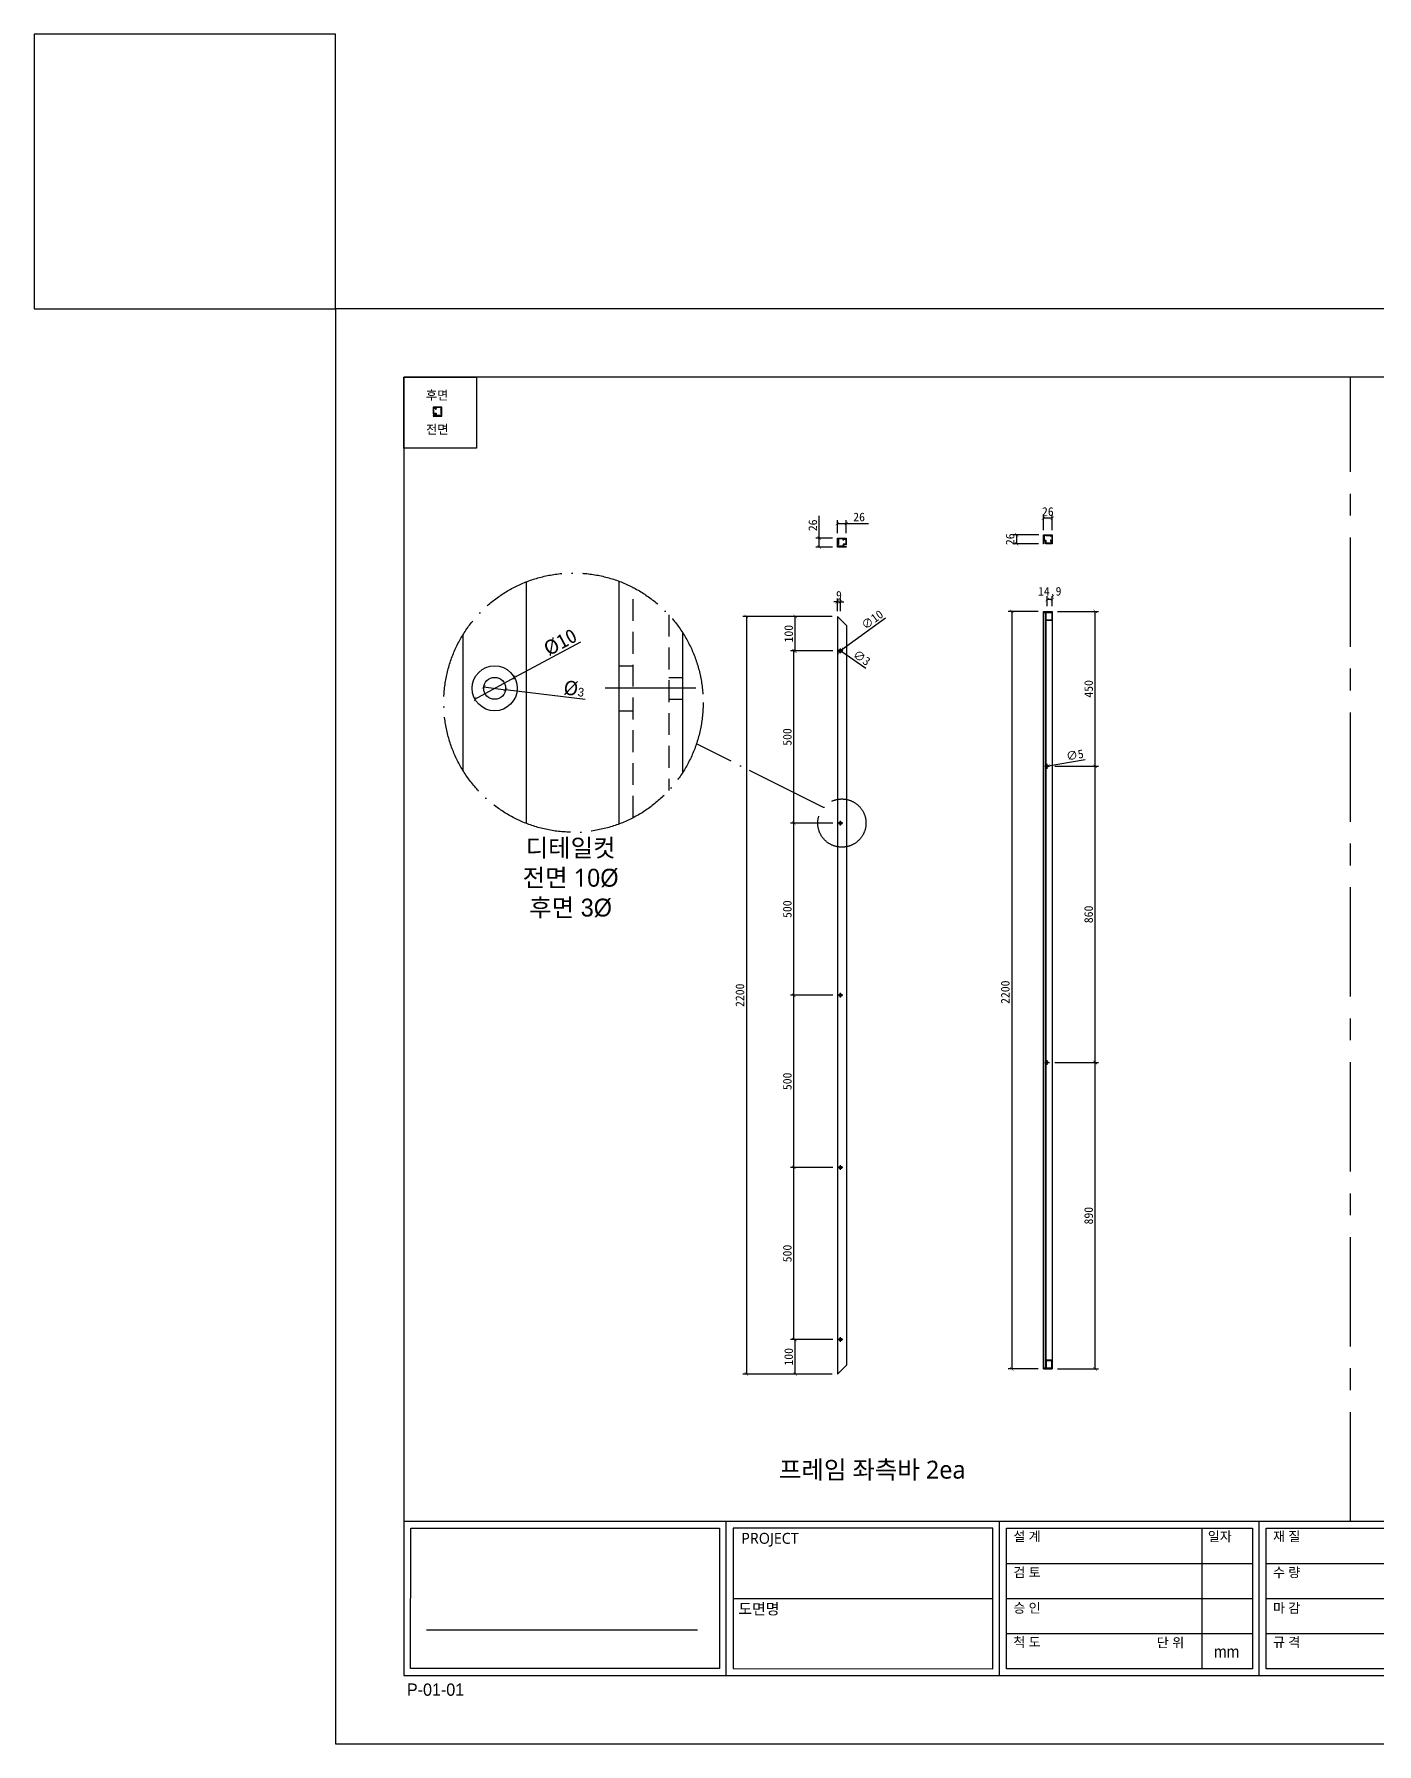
# Model space of a CAD drawing. Header units: millimetres. Extents: x -44117 to 256353, y -2095463 to 65325.
# Drawn here: x -43684 to -39786, y 49726 to 54691 of the extents above; entities that cross this region are included whole.
import ezdxf

# ---------------------------------------------------------------- set-up
doc = ezdxf.new("R2010")
doc.units = ezdxf.units.MM
doc.header["$LTSCALE"] = 10
for name, pattern in [('ACAD_ISO04W100', [30, 24, -3, 0, -3]), ('CENTER', [50.8, 31.75, -6.35, 6.35, -6.35]), ('HIDDEN', [9.525, 6.35, -3.175])]:
    doc.linetypes.add(name, pattern=pattern)
for name, color, linetype in [('cen', 1, 'CENTER'), ('도면층1', 7, 'HIDDEN'), ('도면층2', 3, 'CENTER')]:
    doc.layers.add(name, color=color, linetype=linetype)
doc.styles.add('고딕', font='')
doc.styles.get('고딕').set_extended_font_data('HYgtrE')
doc.dimstyles.new('ISO-25', dxfattribs={"dimtxt": 2.5, "dimasz": 2.5, "dimexe": 1, "dimexo": 1, "dimtad": 1, "dimtxsty": 'Standard', "dimblk": 'ARCHTICK', "dimcen": 2.5, "dimadec": 0, "dimazin": 0, "dimtfac": 1, "dimtmove": 0, "dimatfit": 3, "dimfxl": 0, "dimarcsym": 0})

# ---------------------------------------------------------------- blocks, each defined once
blk = doc.blocks.new('A$C2EC13F1B')
at = {"color": 7}
for p, q in [((-3.67, -0.83), (-1.17, 4.17)), ((-1.17, 4.17), (1.33, -0.83))]:
    blk.add_line(p, q, dxfattribs=at)
blk.add_lwpolyline([(-3.67, -0.83), (1.33, -0.83)], dxfattribs=at)
blk = doc.blocks.new('a4 1scale')
at = {"color": 8}
for p, q in [((-15144.83, -4477.05), (-14867.83, -4477.05)), ((-15097.66, -4499.61), (-15097.66, -4477.05)), ((-15057.67, -4499.62), (-15057.67, -4477.06)), ((-15028.06, -4478.06), (-15028.06, -4498.62)), ((-15019.68, -4499.62), (-15019.68, -4477.06)), ((-14981.69, -4499.62), (-14981.69, -4477.06)), ((-14943.7, -4499.62), (-14943.7, -4477.06)), ((-14905.71, -4499.62), (-14905.71, -4477.06)), ((-14980.9, -4480.63), (-14944.7, -4480.63)), ((-14975.07, -4480.63), (-14975.07, -4498.62)), ((-14952.08, -4480.63), (-14952.08, -4498.62)), ((-14942.91, -4480.63), (-14906.71, -4480.63)), ((-15056.67, -4483.2), (-15020.68, -4483.2)), ((-15018.68, -4483.2), (-14982.69, -4483.2)), ((-15096.66, -4488.33), (-15058.67, -4488.34)), ((-15056.67, -4488.34), (-15020.68, -4488.34)), ((-15018.68, -4488.34), (-14982.69, -4488.34)), ((-14980.9, -4486.63), (-14944.7, -4486.63)), ((-14942.91, -4486.63), (-14906.71, -4486.63)), ((-15141.53, -4492.95), (-15101.88, -4492.95)), ((-14980.9, -4492.63), (-14944.7, -4492.63)), ((-14942.91, -4492.63), (-14906.71, -4492.63)), ((-15056.67, -4493.48), (-15020.68, -4493.48)), ((-15018.68, -4493.48), (-14982.69, -4493.48))]:
    blk.add_line(p, q, dxfattribs=at)
for points in [[(-15154.83, -4509.61), (-14857.83, -4509.61), (-14857.83, -4299.61), (-15154.83, -4299.61)], [(-15144.83, -4499.61), (-14867.83, -4499.61), (-14867.83, -4309.61), (-15144.83, -4309.61)]]:
    blk.add_lwpolyline(points, close=True)
for points in [[(-15143.82, -4478.05), (-15098.66, -4478.05), (-15098.66, -4498.61), (-15143.83, -4498.61)], [(-15058.67, -4478.06), (-15096.66, -4478.05), (-15096.66, -4498.61), (-15058.66, -4498.62)], [(-15056.67, -4478.06), (-15020.68, -4478.06), (-15020.68, -4498.62), (-15056.67, -4498.62)], [(-15018.68, -4478.06), (-14982.69, -4478.06), (-14982.69, -4498.62), (-15018.68, -4498.62)]]:
    blk.add_lwpolyline(points, close=True, dxfattribs=at)
for points in [[(-14944.7, -4480.63), (-14944.7, -4498.62), (-14980.9, -4498.62), (-14980.9, -4480.63)], [(-14906.71, -4480.63), (-14906.71, -4498.62), (-14942.91, -4498.62), (-14942.91, -4480.63)]]:
    blk.add_lwpolyline(points, dxfattribs=at)
at = {"color": 8, "xscale": 0.7469071166727064, "yscale": 0.7469071166727064, "zscale": 0.7469071166727064}
for p in [(-14977.06, -4485.3), (-14977.06, -4491.3), (-14977.06, -4497.29)]:
    blk.add_blockref('A$C2EC13F1B', p, dxfattribs=at)
at = {"color": 8, "style": '고딕'}
for s, insert, char_height, width, attachment_point in [('{\\fMalgun Gothic|b0|i0|c129|p50;설 계}', (-15055.65, -4478.55), 1.4003, 21.6513, 1), ('{\\fMalgun Gothic|b0|i0|c129|p50;재 질}', (-15017.66, -4478.55), 1.4003, 21.6513, 1), ('{\\fMalgun Gothic|b0|i0|c129|p50;수정사항}', (-14980.67, -4478.55), 1.4003, 21.6513, 1), ('{\\fMalgun Gothic|b0|i0|c129|p50;도면 no.}', (-14941.63, -4478.55), 1.4003, 21.6513, 1), ('{\\fMalgun Gothic|b0|i0|c129|p50;PROJECT}', (-15095.45, -4478.74), 1.6004, 37.4801, 1), ('{\\fGulim|b0|i0|c129|p50;일자}', (-15027.2, -4478.57), 1.4, 24.7824, 1), ('{\\fMalgun Gothic|b0|i0|c129|p50;Note.}', (-14903.64, -4478.55), 1.4003, 21.6513, 1), ('{\\fMalgun Gothic|b0|i0|c129|p50;no.}', (-14980.32, -4481.07), 0.96, 25.9815, 1), ('{\\fMalgun Gothic|b0|i0|c129|p50;내용}', (-14974.49, -4481.07), 0.96, 25.9815, 1), ('{\\fMalgun Gothic|b0|i0|c129|p50;일자}', (-14951.5, -4481.07), 0.96, 25.9815, 1), ('{\\fGulim|b0|i0|c129|p50;완\\fMalgun Gothic|b0|i0|c129|p50;제품}', (-14941.66, -4481.32), 1.4003, 21.6513, 1), ('{\\fMalgun Gothic|b0|i0|c129|p50;검 토}', (-15055.65, -4483.82), 1.4003, 21.6513, 1), ('{\\fMalgun Gothic|b0|i0|c129|p50;수 량}', (-15017.66, -4483.82), 1.4003, 21.6513, 1), ('{\\fMalgun Gothic|b0|i0|c129|p50;반제품}', (-14941.66, -4487.32), 1.4003, 21.6513, 1), ('{\\fMalgun Gothic|b0|i0|c129|p50;도면명}', (-15095.89, -4489.07), 1.6004, 37.4801, 1), ('{\\fMalgun Gothic|b0|i0|c129|p50;승 인}', (-15055.65, -4489.02), 1.4003, 21.6513, 1), ('{\\fMalgun Gothic|b0|i0|c129|p50;마 감}', (-15017.66, -4489.02), 1.4003, 21.6513, 1), ('{\\fMalgun Gothic|b0|i0|c129|p50;Page}', (-14941.66, -4493.32), 1.4003, 21.6513, 1), ('{\\fMalgun Gothic|b0|i0|c129|p50;척 도 }', (-15055.65, -4494.02), 1.4003, 21.6513, 1), ('{\\fGulim|b0|i0|c129|p50;단 위}', (-15034.68, -4494.09), 1.4003, 21.6513, 1), ('mm', (-15024.45, -4496.13), 1.7, 15.2516, 5), ('{\\fMalgun Gothic|b0|i0|c129|p50;규 격 }', (-15017.66, -4494.02), 1.4003, 21.6513, 1), ('{\\C8;P-01-01}', (-15144.37, -4500.78), 1.8004, 27.0059, 1), ('{\\C8;A4 ( 297 X 210 )}', (-14868.4, -4500.78), 1.8004, 27.0059, 3)]:
    blk.add_mtext(s, dxfattribs=dict(at, insert=insert, char_height=char_height, width=width, attachment_point=attachment_point))
blk = doc.blocks.new('_ArchTick')
at = {"color": 0, "linetype": 'ByBlock', "const_width": 0.15}
blk.add_lwpolyline([(-0.5, -0.5), (0.5, 0.5)], dxfattribs=at)
blk = doc.blocks.new('*D1065')
at = {"color": 0, "lineweight": -2}
for p, q in [((-41366.9, 52999.9), (-41626.1, 52999.9)), ((-41616.1, 52999.9), (-41616.1, 50799.9)), ((-41366.9, 50799.9), (-41626.1, 50799.9))]:
    blk.add_line(p, q, dxfattribs=at)
at = {"layer": 'Defpoints', "color": 0}
for p in [(-41351.9, 52999.9), (-41616.1, 50799.9), (-41351.9, 50799.9)]:
    blk.add_point(p, dxfattribs=at)
at = {"color": 0, "lineweight": -2, "xscale": 10, "yscale": 10, "zscale": 10}
for p, rotation in [((-41616.1, 52999.9), 90), ((-41616.1, 50799.9), 270)]:
    blk.add_blockref('_ArchTick', p, dxfattribs=dict(at, rotation=rotation))
at = {"color": 0, "insert": (-41634.8, 51899.9), "char_height": 25, "attachment_point": 5, "rotation": 90}
blk.add_mtext('2200', dxfattribs=at)
blk = doc.blocks.new('*D1066')
at = {"color": 0, "lineweight": -2}
for p, q in [((-41364.9, 50899.9), (-41484.4, 50899.9)), ((-41474.4, 50799.9), (-41474.4, 50899.9)), ((-41366.9, 50799.9), (-41484.4, 50799.9))]:
    blk.add_line(p, q, dxfattribs=at)
at = {"layer": 'Defpoints', "color": 0}
for p in [(-41474.4, 50899.9), (-41349.9, 50899.9), (-41351.9, 50799.9)]:
    blk.add_point(p, dxfattribs=at)
at = {"color": 0, "lineweight": -2, "xscale": 10, "yscale": 10, "zscale": 10}
for p, rotation in [((-41474.4, 50899.9), 90), ((-41474.4, 50799.9), 270)]:
    blk.add_blockref('_ArchTick', p, dxfattribs=dict(at, rotation=rotation))
at = {"color": 0, "insert": (-41493.2, 50849.9), "char_height": 25, "attachment_point": 5, "rotation": 90}
blk.add_mtext('100', dxfattribs=at)
blk = doc.blocks.new('*D1067')
at = {"color": 0, "lineweight": -2}
for p, q in [((-41364.9, 51399.9), (-41488.4, 51399.9)), ((-41478.4, 50899.9), (-41478.4, 51399.9)), ((-41364.9, 50899.9), (-41488.4, 50899.9))]:
    blk.add_line(p, q, dxfattribs=at)
at = {"layer": 'Defpoints', "color": 0}
for p in [(-41478.4, 51399.9), (-41349.9, 51399.9), (-41349.9, 50899.9)]:
    blk.add_point(p, dxfattribs=at)
at = {"color": 0, "lineweight": -2, "xscale": 10, "yscale": 10, "zscale": 10}
for p, rotation in [((-41478.4, 51399.9), 90), ((-41478.4, 50899.9), 270)]:
    blk.add_blockref('_ArchTick', p, dxfattribs=dict(at, rotation=rotation))
at = {"color": 0, "insert": (-41497.2, 51149.9), "char_height": 25, "attachment_point": 5, "rotation": 90}
blk.add_mtext('500', dxfattribs=at)
blk = doc.blocks.new('*D1068')
at = {"color": 0, "lineweight": -2}
for p, q in [((-41364.9, 51899.9), (-41488.4, 51899.9)), ((-41478.4, 51399.9), (-41478.4, 51899.9)), ((-41364.9, 51399.9), (-41488.4, 51399.9))]:
    blk.add_line(p, q, dxfattribs=at)
at = {"layer": 'Defpoints', "color": 0}
for p in [(-41478.4, 51899.9), (-41349.9, 51899.9), (-41349.9, 51399.9)]:
    blk.add_point(p, dxfattribs=at)
at = {"color": 0, "lineweight": -2, "xscale": 10, "yscale": 10, "zscale": 10}
for p, rotation in [((-41478.4, 51899.9), 90), ((-41478.4, 51399.9), 270)]:
    blk.add_blockref('_ArchTick', p, dxfattribs=dict(at, rotation=rotation))
at = {"color": 0, "insert": (-41497.2, 51649.9), "char_height": 25, "attachment_point": 5, "rotation": 90}
blk.add_mtext('500', dxfattribs=at)
blk = doc.blocks.new('*D1069')
at = {"color": 0, "lineweight": -2}
for p, q in [((-41364.9, 52399.9), (-41488.4, 52399.9)), ((-41478.4, 51899.9), (-41478.4, 52399.9)), ((-41364.9, 51899.9), (-41488.4, 51899.9))]:
    blk.add_line(p, q, dxfattribs=at)
at = {"layer": 'Defpoints', "color": 0}
for p in [(-41478.4, 52399.9), (-41349.9, 52399.9), (-41349.9, 51899.9)]:
    blk.add_point(p, dxfattribs=at)
at = {"color": 0, "lineweight": -2, "xscale": 10, "yscale": 10, "zscale": 10}
for p, rotation in [((-41478.4, 52399.9), 90), ((-41478.4, 51899.9), 270)]:
    blk.add_blockref('_ArchTick', p, dxfattribs=dict(at, rotation=rotation))
at = {"color": 0, "insert": (-41497.2, 52149.9), "char_height": 25, "attachment_point": 5, "rotation": 90}
blk.add_mtext('500', dxfattribs=at)
blk = doc.blocks.new('*D1070')
at = {"color": 0, "lineweight": -2}
for p, q in [((-41364.9, 52899.9), (-41488.4, 52899.9)), ((-41478.4, 52399.9), (-41478.4, 52899.9)), ((-41364.9, 52399.9), (-41488.4, 52399.9))]:
    blk.add_line(p, q, dxfattribs=at)
at = {"layer": 'Defpoints', "color": 0}
for p in [(-41478.4, 52899.9), (-41349.9, 52899.9), (-41349.9, 52399.9)]:
    blk.add_point(p, dxfattribs=at)
at = {"color": 0, "lineweight": -2, "xscale": 10, "yscale": 10, "zscale": 10}
for p, rotation in [((-41478.4, 52899.9), 90), ((-41478.4, 52399.9), 270)]:
    blk.add_blockref('_ArchTick', p, dxfattribs=dict(at, rotation=rotation))
at = {"color": 0, "insert": (-41497.2, 52649.9), "char_height": 25, "attachment_point": 5, "rotation": 90}
blk.add_mtext('500', dxfattribs=at)
blk = doc.blocks.new('*D1071')
at = {"color": 0, "lineweight": -2}
for p, q in [((-41366.9, 52999.9), (-41484.4, 52999.9)), ((-41474.4, 52899.9), (-41474.4, 52999.9)), ((-41364.9, 52899.9), (-41484.4, 52899.9))]:
    blk.add_line(p, q, dxfattribs=at)
at = {"layer": 'Defpoints', "color": 0}
for p in [(-41474.4, 52999.9), (-41351.9, 52999.9), (-41349.9, 52899.9)]:
    blk.add_point(p, dxfattribs=at)
at = {"color": 0, "lineweight": -2, "xscale": 10, "yscale": 10, "zscale": 10}
for p, rotation in [((-41474.4, 52999.9), 90), ((-41474.4, 52899.9), 270)]:
    blk.add_blockref('_ArchTick', p, dxfattribs=dict(at, rotation=rotation))
at = {"color": 0, "insert": (-41493.2, 52949.9), "char_height": 25, "attachment_point": 5, "rotation": 90}
blk.add_mtext('100', dxfattribs=at)
blk = doc.blocks.new('*D967')
at = {"color": 0, "lineweight": -2}
for p, q in [((-41212.5, 52995.1), (-41338.8, 52902.8)), ((-41346.9, 52896.9), (-41338.8, 52902.8)), ((-41346.9, 52896.9), (-41346.9, 52896.9))]:
    blk.add_line(p, q, dxfattribs=at)
at = {"layer": 'Defpoints', "color": 0}
for p in [(-41346.9, 52896.9), (-41338.8, 52902.8)]:
    blk.add_point(p, dxfattribs=at)
at = {"color": 0, "lineweight": -2, "xscale": 10, "yscale": 10, "zscale": 10}
for p, rotation in [((-41346.9, 52896.9), 36.13556978241318), ((-41338.8, 52902.8), 216.1355697824132)]:
    blk.add_blockref('_ArchTick', p, dxfattribs=dict(at, rotation=rotation))
at = {"color": 0, "insert": (-41250.5, 52990.5), "char_height": 25, "attachment_point": 5, "rotation": 36.1356}
blk.add_mtext('∅10', dxfattribs=at)
blk = doc.blocks.new('*D1072')
at = {"color": 0, "lineweight": -2}
for p, q in [((-41344.1, 52900.7), (-41344.1, 52900.7)), ((-41344.1, 52900.7), (-41341.6, 52899)), ((-41269.4, 52848.9), (-41341.6, 52899))]:
    blk.add_line(p, q, dxfattribs=at)
at = {"layer": 'Defpoints', "color": 0}
for p in [(-41344.1, 52900.7), (-41341.6, 52899)]:
    blk.add_point(p, dxfattribs=at)
at = {"color": 0, "lineweight": -2, "xscale": 10, "yscale": 10, "zscale": 10}
for p, rotation in [((-41344.1, 52900.7), 325.2612745735345), ((-41341.6, 52899), 145.2612745735345)]:
    blk.add_blockref('_ArchTick', p, dxfattribs=dict(at, rotation=rotation))
at = {"color": 0, "insert": (-41281, 52879.8), "char_height": 25, "attachment_point": 5, "rotation": 325.2613}
blk.add_mtext('∅3', dxfattribs=at)
blk = doc.blocks.new('*D1073')
at = {"color": 0, "lineweight": -2}
for p, q in [((-42098.2, 52925.6), (-42289.5, 52822.3)), ((-42404.6, 52760.2), (-42289.5, 52822.3)), ((-42404.6, 52760.2), (-42404.6, 52760.2))]:
    blk.add_line(p, q, dxfattribs=at)
at = {"layer": 'Defpoints', "color": 0}
for p in [(-42289.5, 52822.3), (-42404.6, 52760.2)]:
    blk.add_point(p, dxfattribs=at)
at = {"color": 0, "lineweight": -2, "xscale": 10, "yscale": 10, "zscale": 10}
for p, rotation in [((-42289.5, 52822.3), 208.3664107921253), ((-42404.6, 52760.2), 28.36641079212531)]:
    blk.add_blockref('_ArchTick', p, dxfattribs=dict(at, rotation=rotation))
at = {"color": 0, "insert": (-42156.3, 52925), "char_height": 25, "attachment_point": 5, "rotation": 28.3664}
blk.add_mtext('{\\H1.6667x;Ø10}', dxfattribs=at)
blk = doc.blocks.new('*D1074')
at = {"color": 0, "lineweight": -2}
for p, q in [((-42378.6, 52795.1), (-42378.6, 52795.1)), ((-42378.6, 52795.1), (-42315.5, 52787.3)), ((-42084.6, 52758.8), (-42315.5, 52787.3))]:
    blk.add_line(p, q, dxfattribs=at)
at = {"layer": 'Defpoints', "color": 0}
for p in [(-42378.6, 52795.1), (-42315.5, 52787.3)]:
    blk.add_point(p, dxfattribs=at)
at = {"color": 0, "lineweight": -2, "xscale": 10, "yscale": 10, "zscale": 10}
for p, rotation in [((-42378.6, 52795.1), 352.9456362608865), ((-42315.5, 52787.3), 172.9456362608865)]:
    blk.add_blockref('_ArchTick', p, dxfattribs=dict(at, rotation=rotation))
at = {"color": 0, "insert": (-42116.5, 52790), "char_height": 25, "attachment_point": 5, "rotation": 352.9456}
blk.add_mtext('{\\H1.6667x;Ø\\fPMingLiU|b0|i0|c129|p0;\\H0.59999x;3}', dxfattribs=at)
blk = doc.blocks.new('*D968')
at = {"color": 0, "lineweight": -2}
for p, q in [((-41351.9, 53042.5), (-41361.9, 53042.5)), ((-41351.9, 53014.9), (-41351.9, 53052.5)), ((-41351.9, 53042.5), (-41342.9, 53042.5)), ((-41342.9, 53014.9), (-41342.9, 53052.5)), ((-41342.9, 53042.5), (-41332.9, 53042.5))]:
    blk.add_line(p, q, dxfattribs=at)
at = {"layer": 'Defpoints', "color": 0}
for p in [(-41342.9, 53042.5), (-41351.9, 52999.9), (-41342.9, 52999.9)]:
    blk.add_point(p, dxfattribs=at)
at = {"color": 0, "lineweight": -2, "xscale": 10, "yscale": 10, "zscale": 10}
blk.add_blockref('_ArchTick', (-41351.9, 53042.5), dxfattribs=at)
at = {"color": 0, "lineweight": -2, "xscale": 10, "yscale": 10, "zscale": 10, "rotation": 180}
blk.add_blockref('_ArchTick', (-41342.9, 53042.5), dxfattribs=at)
at = {"color": 0, "insert": (-41347.4, 53061.2), "char_height": 25, "attachment_point": 5}
blk.add_mtext('9', dxfattribs=at)
blk = doc.blocks.new('*D1075')
at = {"color": 0, "lineweight": -2}
for p, q in [((-40632.5, 52583.7), (-40740.3, 52565.1)), ((-40745.3, 52564.3), (-40740.3, 52565.1)), ((-40745.3, 52564.3), (-40745.3, 52564.3))]:
    blk.add_line(p, q, dxfattribs=at)
at = {"layer": 'Defpoints', "color": 0}
for p in [(-40745.3, 52564.3), (-40740.3, 52565.1)]:
    blk.add_point(p, dxfattribs=at)
at = {"color": 0, "lineweight": -2, "xscale": 10, "yscale": 10, "zscale": 10}
for p, rotation in [((-40745.3, 52564.3), 9.769614519358633), ((-40740.3, 52565.1), 189.7696145193586)]:
    blk.add_blockref('_ArchTick', p, dxfattribs=dict(at, rotation=rotation))
at = {"color": 0, "insert": (-40662.3, 52597.6), "char_height": 25, "attachment_point": 5, "rotation": 9.7696}
blk.add_mtext('∅5', dxfattribs=at)
blk = doc.blocks.new('*D1076')
at = {"color": 0, "lineweight": -2}
for p, q in [((-40768.9, 53014.7), (-40855.6, 53014.7)), ((-40845.6, 53014.7), (-40845.6, 50814.7)), ((-40768.9, 50814.7), (-40855.6, 50814.7))]:
    blk.add_line(p, q, dxfattribs=at)
at = {"layer": 'Defpoints', "color": 0}
for p in [(-40753.9, 53014.7), (-40845.6, 50814.7), (-40753.9, 50814.7)]:
    blk.add_point(p, dxfattribs=at)
at = {"color": 0, "lineweight": -2, "xscale": 10, "yscale": 10, "zscale": 10}
for p, rotation in [((-40845.6, 53014.7), 90), ((-40845.6, 50814.7), 270)]:
    blk.add_blockref('_ArchTick', p, dxfattribs=dict(at, rotation=rotation))
at = {"color": 0, "insert": (-40864.4, 51908.7), "char_height": 25, "attachment_point": 5, "rotation": 90}
blk.add_mtext('2200', dxfattribs=at)
blk = doc.blocks.new('*D969')
at = {"color": 0, "lineweight": -2}
for p, q in [((-40742.8, 53029.7), (-40742.8, 53059.1)), ((-40727.9, 53049.1), (-40742.8, 53049.1)), ((-40727.9, 53029.7), (-40727.9, 53059.1))]:
    blk.add_line(p, q, dxfattribs=at)
at = {"layer": 'Defpoints', "color": 0}
for p in [(-40742.8, 53049.1), (-40742.8, 53014.7), (-40727.9, 53014.7)]:
    blk.add_point(p, dxfattribs=at)
at = {"color": 0, "lineweight": -2, "xscale": 10, "yscale": 10, "zscale": 10, "rotation": 180}
blk.add_blockref('_ArchTick', (-40742.8, 53049.1), dxfattribs=at)
at = {"color": 0, "lineweight": -2, "xscale": 10, "yscale": 10, "zscale": 10}
blk.add_blockref('_ArchTick', (-40727.9, 53049.1), dxfattribs=at)
at = {"color": 0, "insert": (-40735.3, 53069.9), "char_height": 25, "attachment_point": 5}
blk.add_mtext('14,9', dxfattribs=at)
blk = doc.blocks.new('*D1077')
at = {"color": 0, "lineweight": -2}
for p, q in [((-40716.3, 51704.7), (-40593.6, 51704.7)), ((-40603.6, 50814.7), (-40603.6, 51704.7)), ((-40712.9, 50814.7), (-40593.6, 50814.7))]:
    blk.add_line(p, q, dxfattribs=at)
at = {"layer": 'Defpoints', "color": 0}
for p in [(-40731.3, 51704.7), (-40603.6, 51704.7), (-40727.9, 50814.7)]:
    blk.add_point(p, dxfattribs=at)
at = {"color": 0, "lineweight": -2, "xscale": 10, "yscale": 10, "zscale": 10}
for p, rotation in [((-40603.6, 51704.7), 90), ((-40603.6, 50814.7), 270)]:
    blk.add_blockref('_ArchTick', p, dxfattribs=dict(at, rotation=rotation))
at = {"color": 0, "insert": (-40622.4, 51259.7), "char_height": 25, "attachment_point": 5, "rotation": 90}
blk.add_mtext('890', dxfattribs=at)
blk = doc.blocks.new('*D1078')
at = {"color": 0, "lineweight": -2}
for p, q in [((-40716.3, 52564.7), (-40593.6, 52564.7)), ((-40603.6, 51704.7), (-40603.6, 52564.7)), ((-40720.8, 51704.7), (-40593.6, 51704.7))]:
    blk.add_line(p, q, dxfattribs=at)
at = {"layer": 'Defpoints', "color": 0}
for p in [(-40731.3, 52564.7), (-40603.6, 52564.7), (-40735.8, 51704.7)]:
    blk.add_point(p, dxfattribs=at)
at = {"color": 0, "lineweight": -2, "xscale": 10, "yscale": 10, "zscale": 10}
for p, rotation in [((-40603.6, 52564.7), 90), ((-40603.6, 51704.7), 270)]:
    blk.add_blockref('_ArchTick', p, dxfattribs=dict(at, rotation=rotation))
at = {"color": 0, "insert": (-40622.4, 52134.7), "char_height": 25, "attachment_point": 5, "rotation": 90}
blk.add_mtext('860', dxfattribs=at)
blk = doc.blocks.new('*D1079')
at = {"color": 0, "lineweight": -2}
for p, q in [((-40712.9, 53014.7), (-40593.6, 53014.7)), ((-40603.6, 52564.7), (-40603.6, 53014.7)), ((-40720.8, 52564.7), (-40593.6, 52564.7))]:
    blk.add_line(p, q, dxfattribs=at)
at = {"layer": 'Defpoints', "color": 0}
for p in [(-40727.9, 53014.7), (-40603.6, 53014.7), (-40735.8, 52564.7)]:
    blk.add_point(p, dxfattribs=at)
at = {"color": 0, "lineweight": -2, "xscale": 10, "yscale": 10, "zscale": 10}
for p, rotation in [((-40603.6, 53014.7), 90), ((-40603.6, 52564.7), 270)]:
    blk.add_blockref('_ArchTick', p, dxfattribs=dict(at, rotation=rotation))
at = {"color": 0, "insert": (-40622.4, 52789.7), "char_height": 25, "attachment_point": 5, "rotation": 90}
blk.add_mtext('450', dxfattribs=at)
blk = doc.blocks.new('*D1236')
at = {"color": 0, "lineweight": -2}
for p, q in [((-40753.9, 53250.6), (-40753.9, 53295.7)), ((-40727.9, 53285.7), (-40753.9, 53285.7)), ((-40727.9, 53250.3), (-40727.9, 53295.7))]:
    blk.add_line(p, q, dxfattribs=at)
at = {"layer": 'Defpoints', "color": 0}
for p in [(-40753.9, 53285.7), (-40753.9, 53235.6), (-40727.9, 53235.3)]:
    blk.add_point(p, dxfattribs=at)
at = {"color": 0, "lineweight": -2, "xscale": 10, "yscale": 10, "zscale": 10, "rotation": 180}
blk.add_blockref('_ArchTick', (-40753.9, 53285.7), dxfattribs=at)
at = {"color": 0, "lineweight": -2, "xscale": 10, "yscale": 10, "zscale": 10}
blk.add_blockref('_ArchTick', (-40727.9, 53285.7), dxfattribs=at)
at = {"color": 0, "insert": (-40740.9, 53304.5), "char_height": 25, "attachment_point": 5}
blk.add_mtext('26', dxfattribs=at)
blk = doc.blocks.new('*D1237')
at = {"color": 0, "lineweight": -2}
for p, q in [((-40767.3, 53237.1), (-40841.6, 53237.1)), ((-40831.6, 53237.1), (-40831.6, 53211.1)), ((-40768.1, 53211.1), (-40841.6, 53211.1))]:
    blk.add_line(p, q, dxfattribs=at)
at = {"layer": 'Defpoints', "color": 0}
for p in [(-40752.3, 53237.1), (-40831.6, 53211.1), (-40753.1, 53211.1)]:
    blk.add_point(p, dxfattribs=at)
at = {"color": 0, "lineweight": -2, "xscale": 10, "yscale": 10, "zscale": 10}
for p, rotation in [((-40831.6, 53237.1), 90), ((-40831.6, 53211.1), 270)]:
    blk.add_blockref('_ArchTick', p, dxfattribs=dict(at, rotation=rotation))
at = {"color": 0, "insert": (-40850.4, 53224.1), "char_height": 25, "attachment_point": 5, "rotation": 90}
blk.add_mtext('26', dxfattribs=at)
blk = doc.blocks.new('*D1238')
at = {"color": 0, "lineweight": -2}
for p, q in [((-41352, 53242), (-41352, 53279.9)), ((-41326, 53242), (-41326, 53279.9)), ((-41352, 53269.9), (-41326, 53269.9)), ((-41326, 53269.9), (-41261.8, 53269.9))]:
    blk.add_line(p, q, dxfattribs=at)
at = {"layer": 'Defpoints', "color": 0}
for p in [(-41352, 53227), (-41326, 53269.9), (-41326, 53227)]:
    blk.add_point(p, dxfattribs=at)
at = {"color": 0, "lineweight": -2, "xscale": 10, "yscale": 10, "zscale": 10, "rotation": 180}
blk.add_blockref('_ArchTick', (-41352, 53269.9), dxfattribs=at)
at = {"color": 0, "lineweight": -2, "xscale": 10, "yscale": 10, "zscale": 10}
blk.add_blockref('_ArchTick', (-41326, 53269.9), dxfattribs=at)
at = {"color": 0, "insert": (-41288.9, 53288.7), "char_height": 25, "attachment_point": 5}
blk.add_mtext('26', dxfattribs=at)
blk = doc.blocks.new('*D1239')
at = {"color": 0, "lineweight": -2}
for p, q in [((-41404.5, 53227.5), (-41404.5, 53291.7)), ((-41366.5, 53227.5), (-41414.5, 53227.5)), ((-41404.5, 53201.5), (-41404.5, 53227.5)), ((-41366.5, 53201.5), (-41414.5, 53201.5))]:
    blk.add_line(p, q, dxfattribs=at)
at = {"layer": 'Defpoints', "color": 0}
for p in [(-41404.5, 53227.5), (-41351.5, 53227.5), (-41351.5, 53201.5)]:
    blk.add_point(p, dxfattribs=at)
at = {"color": 0, "lineweight": -2, "xscale": 10, "yscale": 10, "zscale": 10}
for p, rotation in [((-41404.5, 53227.5), 90), ((-41404.5, 53201.5), 270)]:
    blk.add_blockref('_ArchTick', p, dxfattribs=dict(at, rotation=rotation))
at = {"color": 0, "insert": (-41423.2, 53264.6), "char_height": 25, "attachment_point": 5, "rotation": 90}
blk.add_mtext('26', dxfattribs=at)

msp = doc.modelspace()

# ---------------------------------------------------------------- linework, layer by layer
for p, q in [((-42518.43276, 53604.82772), (-42524.43276, 53604.82772)), ((-42524.43276, 53604.82772), (-42524.43276, 53590.02772)), ((-42524.43276, 53590.02772), (-42517.93276, 53590.02772)), ((-42518.43276, 53602.62772), (-42518.43276, 53604.82772)), ((-42515.73276, 53602.32772), (-42518.13276, 53602.32772)), ((-42517.93276, 53590.02772), (-42516.73276, 53590.02772)), ((-42501.43276, 53606.32772), (-42517.43276, 53606.32772)), ((-42517.43276, 53606.32772), (-42517.43276, 53603.32772)), ((-42517.43276, 53603.32772), (-42515.73276, 53603.32772)), ((-42516.43276, 53589.72772), (-42516.43276, 53588.52772)), ((-42516.43276, 53588.52772), (-42516.43276, 53584.82772)), ((-42516.43276, 53588.52772), (-42516.43276, 53588.52772)), ((-42516.43276, 53584.82772), (-42501.43276, 53584.82772)), ((-42515.43276, 53603.02772), (-42515.43276, 53602.62772)), ((-42504.43276, 53602.62772), (-42504.43276, 53603.02772)), ((-42504.13276, 53603.32772), (-42501.43276, 53603.32772)), ((-42502.93276, 53602.32772), (-42504.13276, 53602.32772)), ((-42502.93276, 53602.32772), (-42502.93276, 53588.82772)), ((-42501.43276, 53588.82772), (-42502.93276, 53588.82772)), ((-42501.43276, 53603.32772), (-42501.43276, 53606.32772)), ((-42501.43276, 53584.82772), (-42501.43276, 53588.82772)), ((-41350.47044, 53223.04953), (-41350.47044, 53226.04953)), ((-41350.47044, 53226.04953), (-41334.47044, 53226.04953)), ((-41334.47044, 53226.04953), (-41334.47044, 53223.04953)), ((-40750.89014, 53220.56422), (-40750.89014, 53235.56422)), ((-40750.89014, 53235.56422), (-40746.89014, 53235.56422)), ((-40746.89014, 53235.56422), (-40746.89014, 53234.06422)), ((-40733.39014, 53234.06422), (-40746.89014, 53234.06422)), ((-40733.39014, 53234.06422), (-40733.39014, 53232.86422)), ((-40733.09014, 53232.56422), (-40732.69014, 53232.56422)), ((-40732.39014, 53232.86422), (-40732.39014, 53235.56422)), ((-40732.39014, 53235.56422), (-40729.39014, 53235.56422)), ((-40729.39014, 53235.56422), (-40729.39014, 53219.56422)), ((-41347.77044, 53223.04953), (-41350.47044, 53223.04953)), ((-41350.47044, 53204.54953), (-41350.47044, 53208.54953)), ((-41350.47044, 53208.54953), (-41348.97044, 53208.54953)), ((-41335.47044, 53204.54953), (-41350.47044, 53204.54953)), ((-41348.97044, 53222.04953), (-41347.77044, 53222.04953)), ((-41348.97044, 53222.04953), (-41348.97044, 53208.54953)), ((-41347.47044, 53222.34953), (-41347.47044, 53222.74953)), ((-41336.47044, 53222.74953), (-41336.47044, 53222.34953)), ((-41334.47044, 53223.04953), (-41336.17044, 53223.04953)), ((-41336.17044, 53222.04953), (-41333.77044, 53222.04953)), ((-41335.47044, 53209.44953), (-41335.47044, 53208.24953)), ((-41335.47044, 53208.24953), (-41335.47044, 53204.54953)), ((-41335.47044, 53208.24953), (-41335.47044, 53208.24953)), ((-41333.97044, 53209.74953), (-41335.17044, 53209.74953)), ((-41327.47044, 53209.74953), (-41333.97044, 53209.74953)), ((-41333.47044, 53222.34953), (-41333.47044, 53224.54953)), ((-41333.47044, 53224.54953), (-41327.47044, 53224.54953)), ((-41327.47044, 53224.54953), (-41327.47044, 53209.74953)), ((-40747.19014, 53220.56422), (-40750.89014, 53220.56422)), ((-40745.99014, 53220.56422), (-40747.19014, 53220.56422)), ((-40747.19014, 53220.56422), (-40747.19014, 53220.56422)), ((-40745.69014, 53219.06422), (-40745.69014, 53220.26422)), ((-40745.69014, 53212.56422), (-40745.69014, 53219.06422)), ((-40730.89014, 53212.56422), (-40745.69014, 53212.56422)), ((-40733.39014, 53221.26422), (-40733.39014, 53218.86422)), ((-40732.69014, 53221.56422), (-40733.09014, 53221.56422)), ((-40733.09014, 53218.56422), (-40730.89014, 53218.56422)), ((-40732.39014, 53219.56422), (-40732.39014, 53221.26422)), ((-40729.39014, 53219.56422), (-40732.39014, 53219.56422)), ((-40730.89014, 53218.56422), (-40730.89014, 53212.56422)), ((-42255.24926, 53100.30444), (-42255.24926, 52399.07708)), ((-41985.09775, 52397.51219), (-41985.09775, 53101.86934)), ((-41351.87044, 52999.86863), (-41351.87044, 50799.86863)), ((-41325.87044, 52973.86863), (-41351.87044, 52999.86863)), ((-40753.89014, 50814.70654), (-40753.89014, 53014.70654)), ((-40753.89014, 53014.70654), (-40727.89014, 53014.70654)), ((-40753.89014, 52988.70654), (-40752.39014, 52988.70654)), ((-40752.39014, 50817.70654), (-40752.39014, 53011.70654)), ((-40752.39014, 52990.20654), (-40752.39014, 53011.70654)), ((-40752.39014, 53011.70654), (-40747.19014, 53011.70654)), ((-40747.19014, 50817.70654), (-40747.19014, 53011.70654)), ((-40747.19014, 52988.70654), (-40727.89014, 52988.70654)), ((-40745.69014, 52990.20654), (-40745.69014, 53011.70654)), ((-40745.69014, 53011.70654), (-40729.39014, 53011.70654)), ((-40745.69014, 52990.20654), (-40729.39014, 52990.20654)), ((-40745.69014, 50840.70654), (-40745.69014, 52988.70654)), ((-40740.89014, 53014.70654), (-40740.89014, 53011.70654)), ((-40729.39014, 53011.70654), (-40729.39014, 52990.20654)), ((-40727.89014, 53014.70654), (-40727.89014, 50814.70654)), ((-42438.81701, 52552.47409), (-42438.81701, 52946.90744)), ((-41801.53, 52953.37885), (-41801.53, 52546.00268)), ((-41325.87044, 52973.86863), (-41325.87044, 50825.86863)), ((-41325.87044, 50825.86863), (-41351.87044, 50799.86863)), ((-40753.89014, 50840.70654), (-40752.39014, 50840.70654)), ((-40727.89014, 50814.70654), (-40753.89014, 50814.70654)), ((-40753.89014, 50814.70654), (-40727.89014, 50814.70654)), ((-40752.39014, 50817.70654), (-40747.19014, 50817.70654)), ((-40747.19014, 50840.70654), (-40727.89014, 50840.70654)), ((-40745.69014, 50839.20654), (-40745.69014, 50817.70654)), ((-40745.69014, 50839.20654), (-40729.39014, 50839.20654)), ((-40745.69014, 50817.70654), (-40729.39014, 50817.70654)), ((-40729.39014, 50817.70654), (-40729.39014, 50839.20654))]:
    msp.add_line(p, q)
at = {"color": 1, "linetype": 'ACAD_ISO04W100'}
msp.add_line((-41391.85875, 52445.56758), (-41761.32538, 52629.63155), dxfattribs=at)
for points in [[(-43683.79226, 53893.38382), (-42809.22893, 53893.38382), (-42809.22893, 54690.93869), (-43683.79226, 54690.93869)], [(-42610.77893, 53694.93382), (-42399.67093, 53694.93382), (-42399.67093, 53488.44094), (-42610.77893, 53488.44094)]]:
    msp.add_lwpolyline(points, close=True)
for points in [[(-42525.63276, 53583.32785, 0.4142135624), (-42525.93276, 53583.02785), (-42525.93276, 53582.12772, 0.4142135624), (-42525.63276, 53581.82772), (-42500.43276, 53581.82772, 0.4142135624), (-42499.93276, 53582.32772), (-42499.93276, 53607.32772, 0.4142135624), (-42500.43276, 53607.82772), (-42525.43276, 53607.82772, 0.4142135624), (-42525.93276, 53607.32772), (-42525.93276, 53589.02772, 0.4142135624), (-42525.43276, 53588.52772), (-42517.93276, 53588.52772), (-42517.93276, 53583.32772), (-42525.63276, 53583.32772)], [(-41326.27044, 53203.04966, -0.4142135624), (-41325.97044, 53202.74966), (-41325.97044, 53201.84953, -0.4142135624), (-41326.27044, 53201.54953), (-41351.47044, 53201.54953, -0.4142135624), (-41351.97044, 53202.04953), (-41351.97044, 53227.04953, -0.4142135624), (-41351.47044, 53227.54953), (-41326.47044, 53227.54953, -0.4142135624), (-41325.97044, 53227.04953), (-41325.97044, 53208.74953, -0.4142135624), (-41326.47044, 53208.24953), (-41333.97044, 53208.24953), (-41333.97044, 53203.04953), (-41326.27044, 53203.04953)], [(-40752.39001, 53211.36422, -0.4142135624), (-40752.69001, 53211.06422), (-40753.59014, 53211.06422, -0.4142135624), (-40753.89014, 53211.36422), (-40753.89014, 53236.56422, -0.4142135624), (-40753.39014, 53237.06422), (-40728.39014, 53237.06422, -0.4142135624), (-40727.89014, 53236.56422), (-40727.89014, 53211.56422, -0.4142135624), (-40728.39014, 53211.06422), (-40746.69014, 53211.06422, -0.4142135624), (-40747.19014, 53211.56422), (-40747.19014, 53219.06422), (-40752.39014, 53219.06422), (-40752.39014, 53211.36422)]]:
    msp.add_lwpolyline(points, format="xyb")
for centre, radius in [((-42118.13799, 52749.69076), 376.46972), ((-41338.87044, 52399.86863), 69.97253)]:
    msp.add_circle(centre, radius, dxfattribs=at)
for centre, radius in [((-41342.87044, 52899.86863), 5), ((-41342.87044, 52899.86863), 1.5), ((-42347.03313, 52791.2393), 65.39513), ((-42347.03313, 52791.2393), 31.78929), ((-40742.79014, 52564.70654), 2.5), ((-41342.87044, 52399.86863), 4), ((-41342.87044, 52399.86863), 1.5), ((-41342.87044, 51899.86863), 4), ((-41342.87044, 51899.86863), 1.5), ((-40742.79014, 51704.70654), 2.5), ((-41342.87044, 51399.86863), 4), ((-41342.87044, 51399.86863), 1.5), ((-41342.87044, 50899.86863), 4), ((-41342.87044, 50899.86863), 1.5)]:
    msp.add_circle(centre, radius)
for centre, start, end in [((-42518.13276, 53602.62772), 180, 270), ((-42516.73276, 53589.72772), 0, 90), ((-42515.73276, 53603.02772), 0, 90), ((-42515.73276, 53602.62772), 270, 0), ((-42504.13276, 53603.02772), 90, 180), ((-42504.13276, 53602.62772), 180, 270), ((-40733.09014, 53232.86422), 180, 270), ((-40732.69014, 53232.86422), 270, 0), ((-41347.77044, 53222.74953), 0, 90), ((-41347.77044, 53222.34953), 270, 0), ((-41336.17044, 53222.74953), 90, 180), ((-41336.17044, 53222.34953), 180, 270), ((-41335.17044, 53209.44953), 90, 180), ((-41333.77044, 53222.34953), 270, 0), ((-40745.99014, 53220.26422), 0, 90), ((-40733.09014, 53221.26422), 90, 180), ((-40733.09014, 53218.86422), 180, 270), ((-40732.69014, 53221.26422), 0, 90)]:
    msp.add_arc(centre, 0.3, start, end)
at = {"layer": 'cen'}
msp.add_line((-39862.24643, 50371.9552), (-39862.24643, 53694.93382), dxfattribs=at)
at = {"layer": '도면층1'}
for p, q in [((-41945.09775, 52415.34584), (-41945.09775, 53084.03569)), ((-41841.53, 53005.06789), (-41841.53, 52494.31364)), ((-41985.09775, 52856.63443), (-41945.09775, 52856.63443)), ((-41841.53, 52823.02859), (-41801.53, 52823.02859)), ((-41841.53, 52759.45001), (-41801.53, 52759.45001)), ((-41985.09775, 52725.84417), (-41945.09775, 52725.84417))]:
    msp.add_line(p, q, dxfattribs=at)
at = {"layer": '도면층2'}
for p, q in [((-41335.87044, 52899.86863), (-41349.87044, 52899.86863)), ((-41342.87044, 52892.86863), (-41342.87044, 52906.86863)), ((-41763.07727, 52791.2393), (-42025.76482, 52791.2393)), ((-40749.79014, 52564.70654), (-40735.79014, 52564.70654)), ((-40742.79014, 52557.70654), (-40742.79014, 52571.70654)), ((-41335.87044, 52399.86863), (-41349.87044, 52399.86863)), ((-41342.87044, 52392.86863), (-41342.87044, 52406.86863)), ((-41335.87044, 51899.86863), (-41349.87044, 51899.86863)), ((-41342.87044, 51892.86863), (-41342.87044, 51906.86863)), ((-40749.79014, 51704.70654), (-40735.79014, 51704.70654)), ((-40742.79014, 51697.70654), (-40742.79014, 51711.70654)), ((-41335.87044, 51399.86863), (-41349.87044, 51399.86863)), ((-41342.87044, 51392.86863), (-41342.87044, 51406.86863)), ((-41335.87044, 50899.86863), (-41349.87044, 50899.86863)), ((-41342.87044, 50892.86863), (-41342.87044, 50906.86863))]:
    msp.add_line(p, q, dxfattribs=at)

# ---------------------------------------------------------------- block references
at = {"color": 1, "xscale": 19.845, "yscale": 19.845, "zscale": 19.845}
msp.add_blockref('a4 1scale', (257938.37095, 139219.12481), dxfattribs=at)

# ---------------------------------------------------------------- texts
at = {"color": 142, "attachment_point": 5, "style": '고딕'}
for s, insert, char_height, width in [('{\\fMalgun Gothic|b0|i0|c129|p50;후면}', (-42514.01968, 53641.21277), 26.0022875, 753.2689732), ('{\\fMalgun Gothic|b0|i0|c129|p50;전면}', (-42513.316, 53542.05102), 26.0022875, 753.2689732), ('{\\fMalgun Gothic|b0|i0|c129|p50;디테일컷\\P전면 10\\fGulim|b0|i0|c129|p50;\\C144;\\c10845184;Ø\\P후면 3Ø}', (-42126.47478, 52238.35374), 52.004575, 1506.5379465), ('{\\fMalgun Gothic|b0|i0|c129|p50;프레임 좌측바 2ea}', (-41250.75722, 50519.31811), 52.004575, 1506.5379465)]:
    msp.add_mtext(s, dxfattribs=dict(at, insert=insert, char_height=char_height, width=width))

# ---------------------------------------------------------------- dimensions: what is measured, and where the dimension line sits
for base, p1, p2, override, picture, middle in [((-41404.46573, 53227.54953), (-41351.47044, 53201.54953), (-41351.47044, 53227.54953), {"dimscale": 10, "dimasz": 1, "dimexo": 1.5}, '*D1239', (-41423.21573, 53264.63286)), ((-41616.07551, 50799.86863), (-41351.87044, 52999.86863), (-41351.87044, 50799.86863), {"dimscale": 10, "dimasz": 1, "dimexo": 1.5}, '*D1065', (-41634.82551, 51899.86863)), ((-41474.44767, 52999.86863), (-41349.87044, 52899.86863), (-41351.87044, 52999.86863), {"dimscale": 10, "dimasz": 1, "dimexo": 1.5}, '*D1071', (-41493.19767, 52949.86863)), ((-40603.61802, 53014.70654), (-40735.79014, 52564.70654), (-40727.89014, 53014.70654), {"dimscale": 10, "dimasz": 1, "dimexo": 1.5, "dimtmove": 1}, '*D1079', (-40622.36802, 52789.70654)), ((-41478.44767, 52899.86863), (-41349.87044, 52399.86863), (-41349.87044, 52899.86863), {"dimscale": 10, "dimasz": 1, "dimexo": 1.5}, '*D1070', (-41497.19767, 52649.86863)), ((-40603.61802, 52564.70654), (-40735.79014, 51704.70654), (-40731.29014, 52564.70654), {"dimscale": 10, "dimasz": 1, "dimexo": 1.5, "dimtmove": 1}, '*D1078', (-40622.36802, 52134.70654)), ((-41478.44767, 52399.86863), (-41349.87044, 51899.86863), (-41349.87044, 52399.86863), {"dimscale": 10, "dimasz": 1, "dimexo": 1.5}, '*D1069', (-41497.19767, 52149.86863)), ((-41478.44767, 51899.86863), (-41349.87044, 51399.86863), (-41349.87044, 51899.86863), {"dimscale": 10, "dimasz": 1, "dimexo": 1.5}, '*D1068', (-41497.19767, 51649.86863)), ((-40603.61802, 51704.70654), (-40727.89014, 50814.70654), (-40731.29014, 51704.70654), {"dimscale": 10, "dimasz": 1, "dimexo": 1.5}, '*D1077', (-40622.36802, 51259.70654)), ((-41478.44767, 51399.86863), (-41349.87044, 50899.86863), (-41349.87044, 51399.86863), {"dimscale": 10, "dimasz": 1, "dimexo": 1.5}, '*D1067', (-41497.19767, 51149.86863)), ((-41474.44767, 50899.86863), (-41351.87044, 50799.86863), (-41349.87044, 50899.86863), {"dimscale": 10, "dimasz": 1, "dimexo": 1.5}, '*D1066', (-41493.19767, 50849.86863))]:
    dim = msp.add_linear_dim(base=base, p1=p1, p2=p2, angle=90, dimstyle='ISO-25', override=override)
    dim.commit()
    dim.dimension.update_dxf_attribs({"geometry": picture, "text_midpoint": middle})
dim = msp.add_linear_dim(base=(-41325.97044, 53269.90953), p1=(-41351.97044, 53227.04953), p2=(-41325.97044, 53227.04953), dimstyle='ISO-25', override={"dimscale": 10, "dimasz": 1, "dimexo": 1.5})
dim.commit()
dim.dimension.update_dxf_attribs({"geometry": '*D1238', "text_midpoint": (-41288.8871, 53288.65953)})
for base, p1, p2, angle, picture, middle in [((-40753.89014, 53285.73935), (-40727.89014, 53235.31347), (-40753.89014, 53235.55747), 180, '*D1236', (-40740.89014, 53285.73935)), ((-40831.60256, 53211.06422), (-40752.29722, 53237.06422), (-40753.14007, 53211.06422), 90, '*D1237', (-40831.60256, 53224.06422)), ((-40742.79014, 53049.07701), (-40727.89014, 53014.70654), (-40742.79014, 53014.70654), 180, '*D969', (-40735.34014, 53049.07701)), ((-40845.64041, 50814.70654), (-40753.89014, 53014.70654), (-40753.89014, 50814.70654), 90, '*D1076', (-40845.64041, 51908.70654))]:
    dim = msp.add_linear_dim(base=base, p1=p1, p2=p2, angle=angle, dimstyle='ISO-25', override={"dimscale": 10, "dimasz": 1, "dimexo": 1.5})
    dim.commit()
    dim.dimension.update_dxf_attribs({"geometry": picture, "text_midpoint": middle, "dimtype": 160})
dim = msp.add_linear_dim(base=(-41342.87044, 53042.45349), p1=(-41351.87044, 52999.86863), p2=(-41342.87044, 52999.86863), dimstyle='ISO-25', override={"dimscale": 10, "dimasz": 1, "dimexo": 1.5})
dim.commit()
dim.dimension.update_dxf_attribs({"geometry": '*D968', "text_midpoint": (-41347.37044, 53042.45349), "dimtype": 160})
for p1, p2, picture, middle in [((-41346.90856, 52896.92014), (-41338.83232, 52902.81712), '*D967', (-41239.41789, 52975.40595)), ((-41344.10308, 52900.72338), (-41341.6378, 52899.01388), '*D1072', (-41291.64874, 52864.3498)), ((-40745.25388, 52564.28232), (-40740.32639, 52565.13076), '*D1075', (-40659.16426, 52579.10557))]:
    dim = msp.add_diameter_dim_2p(p1=p1, p2=p2, dimstyle='ISO-25', override={"dimscale": 10, "dimasz": 1, "dimexo": 1.5})
    dim.commit()
    dim.dimension.update_dxf_attribs({"geometry": picture, "text_midpoint": middle, "dimtype": 163})
for p1, p2, text, picture, middle in [((-42404.57609, 52760.16952), (-42289.49018, 52822.30908), '{\\H1.6667x;Ø10}', '*D1073', (-42143.4248, 52901.1757)), ((-42378.58178, 52795.14338), (-42315.48449, 52787.33523), '{\\H1.6667x;Ø\\fPMingLiU|b0|i0|c129|p0;\\H0.59999x;3}', '*D1074', (-42119.79728, 52763.11936))]:
    dim = msp.add_diameter_dim_2p(p1=p1, p2=p2, text=text, dimstyle='ISO-25', override={"dimscale": 10, "dimasz": 1, "dimexo": 1.5})
    dim.commit()
    dim.dimension.update_dxf_attribs({"geometry": picture, "text_midpoint": middle, "dimtype": 163})

doc.saveas('drawing.dxf')
